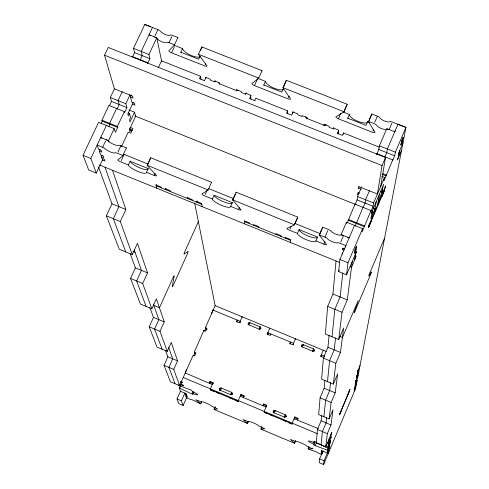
<?xml version="1.0" encoding="UTF-8"?>
<svg xmlns="http://www.w3.org/2000/svg" width="489" height="489" viewBox="0 0 489 489"><rect width="100%" height="100%" fill="white"/><g stroke="black" fill="none" stroke-linecap="round" stroke-linejoin="round"><path stroke-width="0.73" d="M294.818 417.789L294.824 416.952L297.942 418.254L297.935 419.091L294.818 417.789L294.237 419.159M354.164 390.821C358.046 380.075 352.08 396.83 355.075 388.639M295.442 339.128L295.442 338.779L292.838 344.812L289.751 343.541L290.405 342.031L289.983 344.079M354.501 253.223L356.047 249.745L356.567 246.108L354.953 249.879L354.501 253.223L356.133 249.402M325.57 125.239A2.066 1.956 1 0 1 323.993 125.233L307.068 118.527L307.086 117.592L302.013 115.581L302 116.516L297.777 114.842L297.783 113.906L292.715 111.895L292.715 113.393M303.198 345.485L303.223 344.653L313.528 348.908A1.259 1.235 4.3 0 1 314.207 350.521A1.259 1.235 4.3 0 1 312.557 351.175L302.245 346.921A1.259 1.229 2.3 0 1 301.572 345.307A1.259 1.229 2.3 0 1 303.223 344.653L302.245 346.921M323.962 125.783L324.036 124.316L329.134 126.333L329.079 127.25L333.315 128.931L333.901 127.592M333.315 128.931L333.376 128.014L338.48 130.037L338.199 133.674M313.822 441.591A5.715 0.825 23.1 0 0 314.69 441.97L313.791 445.057L327.716 450.338L327.337 453.23M313.749 444.195A5.715 0.813 23.2 0 1 308.547 441.127A5.715 0.813 23.2 0 1 313.871 442.478C313.95 440.173 317.728 444.006 318.492 443.572M321.597 415.681L321.12 420.809L317.447 429.495L316.334 442.961L325.753 446.909L331.848 432.429L331.12 434.507M324.91 380.173L324.158 388.26L320.069 397.899L318.687 414.556L329.134 418.914L332.991 409.764L331.016 424.941L327.355 433.639L325.753 446.909M329.097 335.252L327.978 347.263L323.363 358.095L321.615 379.213L333.339 384.073L337.667 373.859L335.191 392.844L331.114 402.496L329.134 418.914M336.029 260.973L332.942 294.023L327.648 306.389L325.356 334.036L338.718 339.531L343.633 327.966L340.454 352.404L335.851 363.254L333.339 384.073M343.388 134.328L343.504 132.971L379.33 147.177M295.631 440.723L294.555 443.248L260.882 429.104L261.908 426.708M322.893 451.359L319.623 458.914L319.238 462.704L323.62 464.55L355.607 388.413L357.184 380.222L356.756 380.057M321.041 444.935L322.398 431.561L326.065 422.875L326.719 417.056M323.907 416.732L325.588 400.198L329.672 390.552L330.576 382.465M327.477 381.64L329.604 360.674L334.213 349.831L335.552 337.844M332.031 336.787L334.824 309.323L340.112 296.951L342.777 273.07M355.35 255.203L356.622 251.218L346.536 274.8L338.657 271.603L339.892 259.463L354.531 225.398M322.117 453.706L321.139 453.291L321.187 452.832L322.654 453.45M322.764 452.484L321.291 451.867L321.854 450.18M321.34 451.402L322.819 452.019L322.862 451.591L321.383 450.974L321.432 450.503L327.367 452.997M342.123 254.237L342.282 252.752M343.938 250.166L342.612 249.628L342.771 248.112L344.769 248.925M346.334 223.436L346.475 222.159L362.594 228.65L362.141 231.817L371.023 210.563L355.014 204.145L347.227 222.807M345.68 247.055L345.839 245.625L340.161 243.333A2.91 0.74 23.2 0 0 337.972 242.77L336.78 242.923A5.819 1.485 23.3 0 1 328.174 239.439L327.086 238.363A2.903 0.74 23.4 0 0 324.953 237.177L319.293 234.891L322.648 227.159L328.308 229.439A2.897 0.752 23.3 0 1 330.796 230.991A5.813 1.516 23.3 0 0 335.76 234.084A5.813 1.516 23.3 0 0 340.912 235.075A2.903 0.758 23.2 0 1 343.498 235.576L340.717 242.037M400.833 144.976L402.313 141.657L403.18 137.244L401.616 140.905L400.833 144.976L402.416 141.272M323.62 464.55L324.079 460.791L329.904 446.64L329.286 448.113M338.718 339.531L342.013 312.263L347.288 299.879L352.306 261.309M346.536 274.8L347.991 262.746L362.594 228.65M355.014 204.145L354.916 204.97L357.104 199.891L357.52 196.529L361.671 186.896M361.145 189.316L358.48 188.247L358.694 186.529L377.429 194.023L382.05 165.557L385.503 157.513L108.228 47.433L104.536 55.196L114.402 88.851L132.495 96.088L133.026 98.075L130.447 97.042L131.394 95.031M319.097 443.859L328.003 448.113L329.238 438.633M328.113 452.154L327.985 453.144L329.011 449.972M329.219 448.584L330.112 442.007M330.533 438.853L331.194 433.981M354.727 259.787L355.546 253.736M376.664 154.5L376.799 153.589L392.716 159.909L392.557 160.808L394.702 155.789L395.369 152.146L405.962 127.427L392.38 122.073A2.861 0.947 23 0 0 390.185 121.62L388.944 121.938A5.721 1.901 23.1 0 1 380.448 118.589L379.44 117.378A2.855 0.947 23.2 0 0 377.374 116.156L371.787 113.949L368.535 121.443A2.848 0.935 23.3 0 0 368.608 121.761L375.008 132.305A2.824 0.911 23.2 0 1 372.263 132.207L338.394 118.809A2.812 0.905 23.7 0 1 335.864 116.828L343.84 111.981A2.861 0.935 23.7 0 0 343.975 111.743L347.245 104.273L286.297 80.239L282.972 87.653A2.861 0.929 24.4 0 0 283.088 87.983L290.515 98.888A2.806 0.899 24.3 0 1 287.942 98.845L254.482 85.612A2.806 0.892 24.7 0 1 251.841 83.595L258.62 78.319L262.055 70.679L201.835 46.938L198.442 54.267A2.824 0.905 25.5 0 0 198.595 54.615L207.036 65.868A2.8 0.886 25.4 0 1 204.628 65.887L171.56 52.806A2.8 0.88 25.8 0 1 168.821 50.758L174.42 45.067L177.886 37.494L172.452 35.355A2.83 0.911 25.9 0 0 170.472 34.976L169.549 35.41A5.666 1.828 26 0 1 161.315 32.164L160.062 30.868A2.83 0.911 26.1 0 0 157.91 29.615L144.805 24.45L133.515 48.362L134.561 52.604L132.556 56.852M376.933 153.87L378.822 149.487L379.378 145.814L386.775 128.65L394.751 131.798L395.289 130.545M371.023 210.563L370.894 211.382L373.076 206.297L373.596 202.966L384.519 177.47L381.848 176.401M340.075 412.869L339.898 414.012L341.23 410.662M369.562 223.626L369.079 226.725L371.304 221.028M374.501 212.085L376.163 201.847M377.667 204.689L379.391 194.304M380.705 186.37L385.503 157.513M380.405 191.578L381.707 192.098L383.682 184.274L371.848 211.926L371.591 213.54L372.667 211.028L370.803 218.583L375.063 208.632L373.107 207.849M384.519 177.47L383.926 180.954L392.716 159.909M347.887 394.837L349.342 390.858M382.141 195.679L382.007 196.492L384.091 191.615L384.672 188.308M354.714 387.905L356.249 379.831M356.982 375.968L358.119 369.99M398.443 157.568L399.837 150.233M355.766 381.768L357.728 377.404L405.962 127.427L397.985 124.279L387.367 148.98L386.756 152.635L384.874 157.024M354.397 389.592L355.289 387.435M321.255 454.458L318.046 452.948A3.166 0.44 23.1 0 0 315.313 451.488A3.166 0.44 23.1 0 0 312.538 450.638L308.076 448.926L309.097 446.518M248.381 421.31L247.452 423.462L213.999 409.415L215.044 407.031M358.113 375.399L355.515 381.921L356.133 380.442M330.044 442.502L330.741 440.503L328.211 446.524L325.601 445.43M328.003 448.113L329.892 443.621L329.458 443.431M327.593 449.428C330.264 442.569 329.867 446.585 327.716 450.338M355.173 383.822L356.45 380.784M357.184 380.222L355.24 384.55M354.831 387.325L354.109 389.354L356.536 383.578M327.985 453.12L328.901 450.931M308.094 448.896L312.379 448.731L312.685 448.003M315.167 445.791L316.731 442.093M321.383 450.974L321.695 450.241M321.291 451.867L321.597 451.139M321.139 453.291L321.444 452.569M360.038 365.424L357.355 372.153L357.997 370.638M339.983 413.449L339.335 414.984L349.977 389.336L349.225 391.475M339.947 413.718L349.183 391.768M330.607 438.34L331.249 436.818L328.614 443.425L327.074 442.777M357.104 375.338L356.353 377.459L358.871 371.481M313.871 442.478L314.348 441.359M314.005 444.183L315.044 441.72M297.288 419.8L297.942 418.254M324.439 356.084L323.791 357.6L320.692 356.316L323.278 350.258M294.555 443.248L295.515 440.748M384.592 238.174L369.831 272.917C366.084 282.122 374.146 265.759 370.405 274.934L354.812 311.658L354.207 312.844L358.211 300.539L342.392 337.52L339.372 336.279M354.91 250.099L356.554 246.254M401.555 141.162L403.15 137.433M275.02 411.597L274.946 410.454L273.95 412.759L284.335 417.105L285.325 414.794L274.946 410.454A1.265 1.253 -3.2 0 0 273.278 411.121A1.265 1.253 -3.2 0 0 273.95 412.759L273.962 412.93M312.557 351.175L313.528 348.908L313.48 349.935A1.253 1.229 4.3 0 1 314.25 351.096M284.818 417.203L285.325 414.794A1.271 1.253 0.4 0 1 286.004 416.439A1.271 1.253 0.4 0 1 284.335 417.105M313.027 351.279L313.62 349.898M381.707 192.098L382.771 189.616L382.484 191.278L378.248 201.187M402.973 142.892L398.786 152.678L398.456 154.451L399.501 152.012M354.922 258.351L355.992 255.857L355.79 257.3L351.536 267.263L350.124 266.688M398.773 155.826L397.41 159.989L401.542 150.319M369.317 225.191L368.26 227.66L368.498 226.12L385.711 185.875L384.378 189.976M369.207 225.942L384.244 190.777M294.824 416.952L292.19 423.119L292.196 424.214L289.091 422.912L289.415 422.148M320.9 356.652L321.475 355.314M321.554 355.393L321.236 356.151L321.34 354.8L324.164 355.968M342.612 249.628L343.162 248.351M369.403 190.796L365.552 199.744L365.081 203.094L363.174 207.544M363.015 207.354L355.228 226.034M338.657 271.603L339.256 270.215M263.021 405.467L263.687 403.932L266.792 405.234L264.139 411.377L264.262 412.52L267.33 413.535M263.333 405.827L263.687 403.932M358.48 188.247L359.079 186.865M358.596 192.403L357.716 194.457L357.917 192.782L359.244 193.308M346.475 222.159L341.102 234.61L349.17 237.868L347.752 237.293M391.842 123.32L389.146 129.579A2.861 0.935 23 0 0 386.536 129.224A5.727 1.877 23.1 0 1 381.347 128.515A5.727 1.877 23.1 0 1 376.536 125.276A2.855 0.935 23.2 0 0 374.128 123.65L368.535 121.443M261.242 428.34L261.859 426.903M315.9 240.906L317.55 237.092L299.103 229.628L297.44 233.43A10.006 2.512 23.5 0 0 306.603 239.848A10.006 2.512 23.5 0 0 315.9 240.906L323.822 244.115A2.867 0.721 23.3 0 0 326.524 244.427L319.39 235.16A2.897 0.74 23.4 0 1 319.293 234.891M369.598 122.495L367.642 121.724L366.041 125.41L347.807 118.21L349.421 114.524L343.04 112.005M319.39 235.16L322.19 228.718M369.152 120.514L371.86 114.273A2.848 0.947 23.3 0 1 371.787 113.949M324.953 237.177L327.746 230.729M374.666 122.397L377.374 116.156M323.822 244.115L324.928 241.572M372.795 130.973L373.388 129.603M247.452 423.462L248.308 421.212M240.943 394.421L241.095 395.326L244.182 396.616L244.035 395.717L240.943 394.421L238.271 400.552L238.491 401.726L235.405 400.436L235.741 399.672M269.769 328.186L267.153 334.201L270.228 335.472L270.882 333.969M267.52 334.604L268.1 333.272M267.147 333.81L267.911 334.128L268.235 333.376M243.369 397.251L244.035 395.717M294.879 223.736L297.691 217.318A2.903 0.752 23.7 0 0 297.807 217.128L236.101 192.214L232.678 199.86A2.91 0.74 24.2 0 0 232.813 200.148L241.004 209.799A2.848 0.715 24.2 0 1 238.479 209.555L230.649 206.382A9.951 2.482 24.3 0 1 221.945 205.551A9.951 2.482 24.3 0 1 212.409 198.999L204.61 195.838A2.848 0.709 24.5 0 1 201.859 193.95L208.051 190.129A2.891 0.727 24.5 0 0 208.118 189.934L211.566 182.305L150.618 157.702L147.122 165.264A2.873 0.721 25 0 0 147.299 165.563L156.517 175.594A2.842 0.703 25 0 1 154.163 175.41L146.425 172.281A9.933 2.445 25.1 0 1 138.308 171.67A9.933 2.445 25.1 0 1 128.411 164.982L120.704 161.865A2.842 0.697 25.3 0 1 117.849 159.94L122.837 155.667A2.861 0.709 25.3 0 0 122.861 155.453L126.382 147.91L120.887 145.698A2.873 0.727 25.4 0 0 118.625 145.319A5.758 1.455 25.4 0 1 114.12 144.573A5.758 1.455 25.4 0 1 108.827 141.364A2.873 0.727 25.5 0 0 106.168 139.75M343.84 111.981L346.567 105.758M297.44 233.43L289.543 230.233A2.861 0.721 23.7 0 1 286.902 228.381L294.317 225.019A2.903 0.74 23.7 0 0 294.427 224.836L297.807 217.128M214.353 408.645L215.136 406.866M338.559 130.612L337.355 133.363L342.447 135.386L343.504 132.971M338.052 134.017L338.761 132.391M221.272 388.284L221.199 387.979L220.197 390.271L230.502 394.58L231.505 392.288L221.199 387.979A1.265 1.241 -16 0 0 219.543 388.639A1.265 1.241 -16 0 0 220.197 390.271L220.239 390.454M231.193 394.764L231.749 393.492L231.505 392.288A1.265 1.247 -14.2 0 1 232.165 393.92A1.265 1.247 -14.2 0 1 230.502 394.58M259.775 329.293L260.374 327.923M209.371 383.028L210.044 381.506L213.125 382.795L213.363 383.724L210.288 382.441L210.044 381.506M201.602 401.671L200.661 403.81L201.517 401.567M209.842 383.455L210.288 382.441M236.835 322.129L237.275 321.132L237.11 320.026L236.45 321.524L239.512 322.789L242.147 316.793L242.202 317.165M324.904 125.587L325.429 124.389A2.054 1.944 1 0 1 326.071 124.793M213.125 382.795L210.441 388.902L210.765 390.118L213.84 391.408L213.766 391.102M210.765 390.118L211.101 389.36M290.099 228.962L291.212 226.431M338.394 118.809L340.79 113.356M248.858 324.873L249.848 322.624L260.081 326.848A1.253 1.222 -5.4 0 1 260.741 328.449A1.253 1.222 -5.4 0 1 259.097 329.103L248.858 324.873A1.253 1.222 -6.9 0 1 248.204 323.278A1.253 1.222 -6.9 0 1 249.848 322.624L249.952 323.504M192.128 393.303L192.929 391.487M180.447 385.448L179.286 388.07L192.819 394.385L193.173 394.403L192.898 393.498L193.626 391.854M186.505 369.58L185.258 372.942M203.968 330.258L194.365 351.884L194.75 353.241L193.546 355.955M165.508 350.356L167.861 356.811L164.053 365.326L170.398 381.768L179.622 385.638L193.118 355.246L194.653 355.888L195.997 352.862L194.653 352.306M207.177 329.329L205.649 328.7L205.392 327.612L215.148 305.656L194.646 203.008M204.628 330.998L205.869 328.205M179.707 388.26L180.783 385.833M186.657 397.496L183.137 405.454L178.84 403.645L177.036 398.981L180.453 391.273L186.297 393.786L186.492 394.354L185.044 393.743L185.362 393.028M183.137 405.454L181.401 400.815L184.818 393.107L184.94 393.462M186.358 395.852L186.04 396.567L187.476 397.166L187.281 396.61L185.838 396.004L185.429 394.831L186.871 395.442L186.676 394.874L185.227 394.268L185.545 393.547M254.628 100.551L255.704 98.161L287.654 110.832L286.591 113.228L291.646 115.233L293.174 111.81M179.622 385.638L173.748 369.378L177.544 360.851L171.248 342.404L167.238 351.365L157.03 347.111L149.206 326.823L153.467 317.392L149.86 307.52M232.813 200.148L235.386 194.414M283.638 86.749L286.407 80.575M230.649 206.382L232.336 202.611L214.109 195.239L212.409 198.999M283.479 88.478L281.841 92.134L263.834 85.013L265.478 81.37L257.776 78.326M238.479 209.555L239.323 207.666M288.486 97.629L289.091 96.272M167.238 351.365L159.982 331.31L164.237 321.866L156.376 298.846L151.859 308.828L140.435 304.091L130.545 278.449L135.38 267.88L130.27 253.895M251.132 95.147L249.592 98.552L255.136 100.722M198.363 221.609L184.561 252.183A2.023 0.324 -67.8 0 0 184.078 254.176L188.1 251.432A2.005 0.318 -67.8 0 1 187.452 253.791L173.222 285.338A2.011 0.324 -67.6 0 1 172.256 286.548L174.249 275.943A2.029 0.33 -67.6 0 0 173.277 277.147L159.432 307.795L153.852 305.484M197.244 200.991L196.688 202.22L196.529 201.413L201.627 203.479L202.22 206.676M236.468 90.838L236.346 89.554L241.37 91.547L241.456 92.513L245.643 94.175L246.242 92.849M205.178 194.585L207.379 189.72M254.482 85.612L257.226 79.542M151.859 308.828L142.69 283.467L147.513 272.88L137.433 243.357L132.268 254.622L119.298 249.286L106.394 215.838L111.981 203.821L98.533 167.012M187.929 197.214L187.373 198.436L187.201 197.629L192.287 199.689L192.452 200.496M165.96 188.302L165.398 189.524L165.19 188.699L170.264 190.759L170.465 191.578M205.594 78.601L205.411 77.293L210.417 79.273L210.545 80.257L214.714 81.914L215.258 80.728M156.724 184.463L156.125 185.765L201.774 204.28M204.457 80.648L206.016 77.268M146.425 172.281L148.149 168.552L130.141 161.266L128.411 164.982M200.044 56.235L198.65 59.248L180.851 52.213L182.531 48.607L174.915 45.599A2.793 0.892 25.8 0 1 173.974 45.159M154.163 175.41L155.117 173.338M205.184 64.682L205.735 63.472M158.32 67.733L161.541 60.832L200.551 76.296L199.463 78.668L204.567 80.667M132.268 254.622L120.306 221.535L125.875 209.494L112.482 170.264M147.592 164.934L148.467 163.045M149.047 161.78L150.215 159.261M200.417 50.679L201.988 47.286A2.824 0.917 25.5 0 1 201.835 46.938M121.284 160.624L124.169 154.432L147.849 164.004M171.56 52.806L174.359 46.803M128.106 112.91L129.493 113.466L128.35 115.905L127.812 114.004L133.289 102.323M129.065 110.001L134.548 112.201L130.031 121.853L129.506 119.988L130.642 117.568L129.493 113.466M117.953 151.975L120.887 145.698M156.639 38.16A2.83 0.899 26 0 1 157.061 38.588A5.672 1.803 26 0 0 162.195 41.938A5.672 1.803 26 0 0 166.749 42.415A2.836 0.899 25.9 0 1 169.041 42.653L171.883 36.571M121.431 146.688L128.173 132.256L130.673 133.265L132.916 128.454L130.117 127.329M129.567 128.741L130.93 129.292L129.811 131.688L129.285 129.872L135.642 116.26L134.548 112.201M116.62 108.503L109.634 123.35L109.939 124.298L108.772 126.773M117.201 108.858L119.224 104.548L118.075 100.612L122.268 91.7M140.227 59.896L142.226 55.648L141.229 51.418L152.495 27.482M101.895 155.294L101.254 156.657L103.796 157.69L103.179 155.918L100.624 154.879L99.304 151.144L100.178 149.279M122.861 155.453L117.366 153.228A2.879 0.715 25.3 0 0 115.392 152.751L114.53 153.026A5.764 1.43 25.4 0 1 106.192 149.658L104.848 148.485A2.879 0.709 25.5 0 0 102.635 147.275L105.581 141.003M155.056 35.691L157.91 29.615M108.955 142.11L108.485 140.691L114.157 128.601L98.601 122.336L83.038 155.294L88.717 170.013L96.315 173.1L102.928 158.992M101.046 123.662L102.213 121.186L101.901 120.233L108.894 105.404L124.347 111.602L124.628 112.568L126.938 107.635L125.838 103.723L130.025 94.799M132.006 56.412L147.378 62.513L147.617 63.552L149.897 58.692L148.956 54.481L156.78 37.812L149.066 34.768L150.423 35.306M114.157 128.601L115.343 132.366L117.666 127.409L117.378 126.462L124.347 111.602M109.487 105.765L111.523 101.455L110.318 97.507L114.524 88.601M96.315 173.1L90.844 158.46L106.376 125.465M260.882 429.085L264.793 428.755L258.925 426.047A5.556 0.776 23.5 0 0 253.687 423.003A5.556 0.776 23.5 0 0 248.712 421.762L242.941 419.538L247.403 423.395M214.005 409.379L217.532 408.908L211.658 406.206A5.538 0.77 23.7 0 0 206.303 403.113A5.538 0.77 23.7 0 0 201.511 401.946L195.82 399.751L200.576 403.706M144.805 24.45L150.575 26.724M169.041 42.653L174.475 44.805A2.812 0.899 25.8 0 1 174.426 45.067M198.442 54.267L258.712 78.069A2.848 0.923 24.8 0 1 258.62 78.319M282.972 87.653L343.975 111.743M133.515 48.362L148.956 54.481M379.378 145.814L395.369 152.146M134.561 52.604L149.897 58.692M378.822 149.487L394.702 155.789M104.536 55.196L382.05 165.557M382.918 173.705L386.243 175.031M382.105 174.322L386.09 175.906M132.201 104.157L134.94 105.257L134.42 103.313L131.865 102.293L130.447 97.042M110.318 97.507L125.838 103.723M357.52 196.529L373.596 202.966M111.523 101.455L126.938 107.635M357.104 199.891L373.076 206.297M134.854 115.942L356.065 204.689M130.899 130.062L132.293 130.624M101.901 120.233L117.378 126.462M348.419 219.451L364.452 225.9M102.213 121.186L117.666 127.409M348.327 220.258L364.336 226.7M102.06 138.094L100.691 137.543L108.485 140.691M208.711 188.613L233.387 198.589M294.843 223.436L320.136 233.663M102.635 147.275L97.152 145.056L98.662 149.328L101.241 150.374L101.877 152.183L99.304 151.144M147.122 165.264L208.118 189.934M232.678 199.86L294.427 224.836M102.274 159.964L104.976 161.052L104.365 159.304L101.822 158.277L101.254 156.657M83.038 155.294L90.844 158.46M339.892 259.463L347.991 262.746M290.552 240.288L244.317 221.535L244.555 223.852L244.237 220.759L249.366 222.837L249.439 223.614M99.542 165.007L339.721 262.471M111.981 203.821L125.875 209.494M332.942 294.023L347.288 299.879M106.394 215.838L120.306 221.535M327.648 306.389L342.013 312.263M132.947 251.432L135.05 252.293M135.38 267.88L147.513 272.88M327.978 347.263L340.454 352.404M215.019 305.601L326.096 351.42M213.027 310.081L240.172 321.291L240.38 322.758M130.545 278.449L142.69 283.467M323.363 358.095L335.851 363.254M205.392 327.612L206.92 328.247L205.588 331.249L203.583 330.417M153.467 317.392L164.237 321.866M324.158 388.26L335.191 392.844M149.206 326.823L159.982 331.31M320.069 397.899L331.114 402.496M194.274 353.046L195.612 353.602M167.861 356.811L177.544 360.851M321.12 420.809L331.016 424.941M263.773 404.806L266.872 406.102M185.129 372.893L212.538 384.629M318.29 428.584L294.164 418.773M219.64 388.431L220.869 388.944M231.749 393.492L232.519 393.816M273.473 410.949L274.243 411.273M285.362 415.925L286.603 416.445M164.053 365.326L173.748 369.378M317.447 429.495L327.355 433.639M183.106 377.453L317.306 433.639M210.686 389.819L238.436 401.432M264.231 412.233L292.196 423.945M180.863 381.518L182.208 382.08L182.421 382.691L180.912 382.062M181.829 384.647L183.32 385.271L183.528 385.87L179.481 384.177M200.661 403.81L196.223 401.787A3.136 0.434 23.8 0 0 193.393 400.283A3.136 0.434 23.8 0 0 190.808 399.513L186.498 397.863L186.04 396.567M177.036 398.981L181.401 400.815M319.623 458.914L324.079 460.791M294.494 443.15L290.387 439.458L296.23 441.708A5.587 0.782 23.2 0 1 301.395 443.028A5.587 0.782 23.2 0 1 306.511 446.029L312.379 448.731M125.777 251.951L113.35 218.687L118.925 206.658L104.982 167.22M146.144 306.462L136.614 280.955L141.443 270.38L134.2 249.885M162.128 349.238L154.591 329.066L158.846 319.629L153.363 304.097M175.007 383.7L168.901 367.349L172.703 358.828L168.668 347.416M178.106 384.843L178.497 385.411L190.912 389.916L191.902 390.522L192.232 391.463A5.654 0.801 23.8 0 1 197.739 394.654A5.654 0.801 23.8 0 1 192.898 393.498M179.286 388.07L180.582 391.634M180.698 381.451L182.036 385.246M185.044 393.743L185.227 394.268M130.93 129.292L131.443 131.101M156.786 188.241L155.905 184.934L160.967 186.987L161.181 187.813M216.327 392.178L219.482 393.767L219.408 393.468M211.957 313.749L211.749 312.746L213.076 309.757L213.155 310.136M229.689 397.771L232.776 399.067M156.78 37.812L161.602 61.113M240.325 396.255L266.157 407.056M200.551 76.296L200.997 79.249M214.714 81.914L214.592 80.93L219.604 82.916L219.763 84.218M259.127 329.464L260.081 326.848L260.179 327.936A1.247 1.222 -5.4 0 1 260.851 328.602M253.712 225.343L253.644 224.573L258.779 226.658L258.84 227.428M269.916 414.617L273.021 415.913M245.643 94.175L245.564 93.21L250.6 95.202L250.881 99.035M267.911 334.128L267.807 332.697L293.492 343.302L293.498 344.696M275.961 234.372L275.93 233.614L281.083 235.704L281.108 236.456M283.382 420.253L286.493 421.555M285.399 238.198L285.38 237.446L290.545 239.537L290.57 242.526M287.654 110.832L287.691 113.637M357.728 377.404A1.626 0.306 22.9 0 1 357.404 377.264M286.322 80.398A2.861 0.941 24.4 0 1 286.291 80.239M347.245 104.273A2.855 0.947 23.7 0 1 347.111 104.512M347.881 118.803A9.847 3.191 23.5 0 1 347.807 118.21M367.642 121.724A9.841 3.215 23.4 0 1 358.168 121.437A9.841 3.215 23.4 0 1 349.421 114.524M154.487 36.907A2.83 0.899 26 0 1 156.009 37.696M177.886 37.494A2.812 0.911 25.9 0 1 177.831 37.763M181.077 52.861A9.774 3.105 25.6 0 1 180.851 52.213M200.252 56.278A9.768 3.123 25.6 0 1 191.126 55.398A9.768 3.123 25.6 0 1 182.525 48.607M262.055 70.679A2.842 0.935 24.8 0 1 261.957 70.936M263.987 85.636A9.792 3.154 24.5 0 1 263.834 85.013M283.32 89.09A9.792 3.172 24.5 0 1 273.706 88.038A9.792 3.172 24.5 0 1 265.478 81.37M307.068 118.527A2.06 1.95 -0.3 0 1 305.802 116.688M218.632 82.849A2.048 1.925 -6.3 0 0 219.72 83.9L236.438 90.52A2.048 1.932 -5.3 0 0 238.002 90.526M219.744 390.503A1.259 1.241 -16 0 1 221.413 388.896M231.688 393.193A1.259 1.241 -14.2 0 1 232.446 394.366M273.333 412.93A1.265 1.247 -3.2 0 1 275.001 411.31M285.356 415.644A1.265 1.253 0.4 0 1 286.126 416.824M236.242 192.501A2.903 0.752 24.2 0 1 236.101 192.214M317.55 237.092A10 2.537 23.5 0 1 308.247 236.059A10 2.537 23.5 0 1 299.103 229.628M322.746 227.434A2.891 0.752 23.4 0 1 322.648 227.159M126.382 147.91A2.855 0.721 25.3 0 1 126.351 148.13M124.169 154.432A2.836 0.709 25.3 0 1 123.699 154.231M148.149 168.552A9.927 2.463 25.1 0 1 140.025 167.965A9.927 2.463 25.1 0 1 130.141 161.26M150.795 158.002A2.867 0.733 25.1 0 1 150.618 157.702M211.566 182.305A2.885 0.746 24.5 0 1 211.492 182.513M232.336 202.611A9.945 2.506 24.3 0 1 223.632 201.81A9.945 2.506 24.3 0 1 214.109 195.239M301.456 346.793A1.253 1.229 2.3 0 1 302.734 345.595M248.235 324.818A1.247 1.216 -6.9 0 1 249.518 323.626M306.334 118.149A2.054 1.944 -0.3 0 1 307.025 117.708"/></g></svg>
